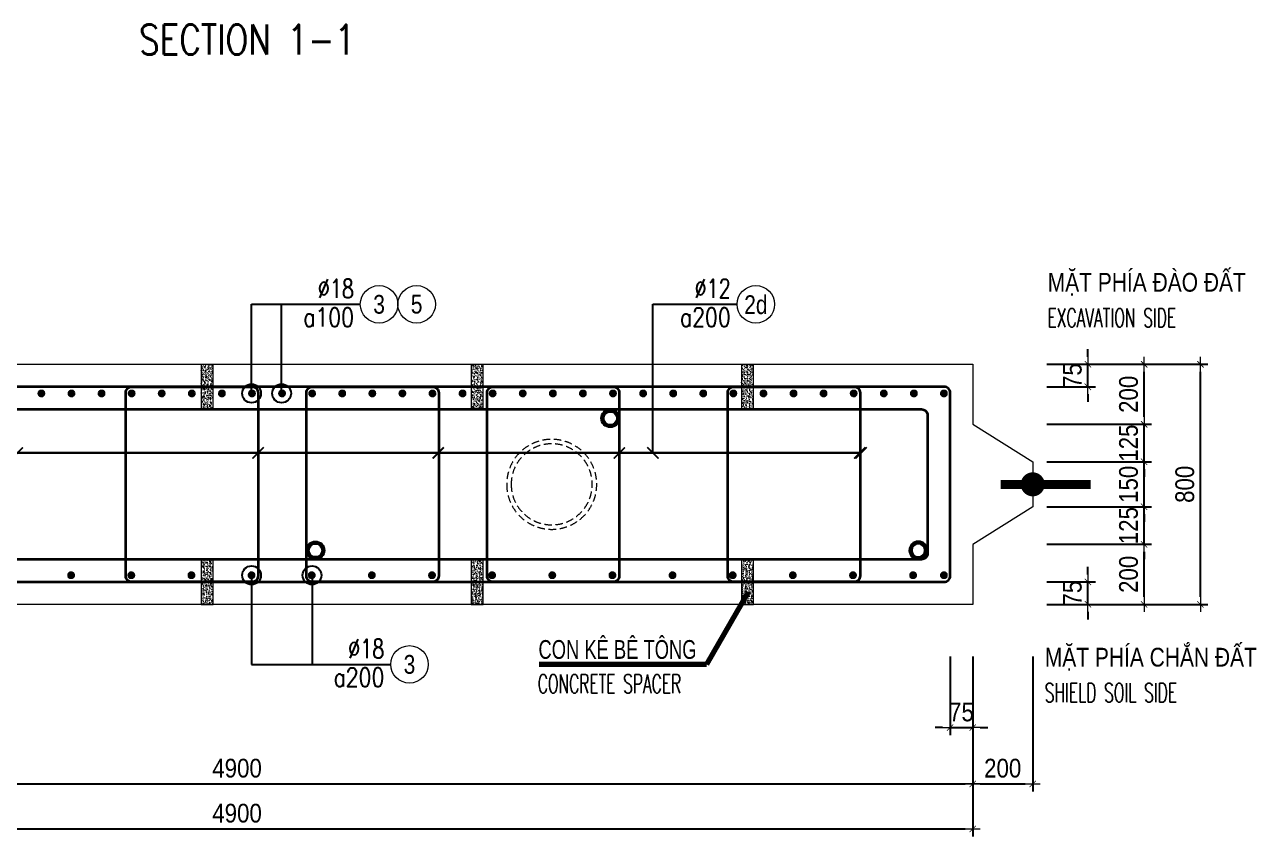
# Model space of a CAD drawing. Header units: millimetres. Extents: x -642477 to 1168880, y -27982 to 330379.
# Drawn here: x 1088852 to 1101158, y 84914 to 93030 of the extents above; entities that cross this region are included whole.
import ezdxf
from ezdxf.enums import TextEntityAlignment as Align

# ---------------------------------------------------------------- set-up
doc = ezdxf.new("R2010")
doc.units = ezdxf.units.MM
doc.linetypes.add('HIDDEN', pattern=[0.375, 0.25, -0.125])
doc.layers.get('0').update_dxf_attribs({"lineweight": 20})
doc.layers.get('Defpoints').update_dxf_attribs({"color": 151, "lineweight": 9})
for name, color, linetype, lineweight in [('NDC_S_BREAK-LINE', 1, 'Continuous', 15), ('NDC_S_DIAPHGRAM WALL', 3, 'Continuous', 20), ('NDC_S_DIM', 1, 'Continuous', 15), ('NDC_S_ENG TITLE', 3, 'Continuous', 20), ('NDC_S_HATCH MATERIAL', 8, 'Continuous', 13), ('NDC_S_LEADER', 1, 'Continuous', 15), ('NDC_S_LEVEL TEXT', 7, 'Continuous', 20), ('NDC_S_REBAR', 4, 'Continuous', 35), ('NDC_S_VN TEXT', 7, 'Continuous', 20)]:
    doc.layers.add(name, color=color, linetype=linetype, lineweight=lineweight)
doc.layers.add('NDC_S_REBAR DES.', color=2, linetype='Continuous')
doc.styles.add('ARIAL', font='arial.ttf', dxfattribs={"width": 0.8})
doc.styles.add('NDC_ARIAL', font='arial.ttf', dxfattribs={"width": 0.85})
doc.styles.add('NDC_DIM', font='', dxfattribs={"width": 0.75})
doc.styles.add('NDC_EN TXT', font='romans.shx', dxfattribs={"width": 0.8})
doc.styles.get('NDC_DIM').set_extended_font_data('Dotum')
doc.dimstyles.new('A1-NDC-1-25 (x3)', dxfattribs={"dimscale": 75, "dimtxt": 2.5, "dimasz": 1, "dimexe": 1, "dimexo": 0, "dimgap": 0.8, "dimtad": 1, "dimdec": 0, "dimlfac": 0.333333, "dimdsep": 46, "dimtxsty": 'NDC_ARIAL', "dimblk": 'DIMMARK', "dimcen": 49999.938995, "dimdle": 1.5, "dimclrd": 1, "dimclre": 1, "dimclrt": 3, "dimadec": 0, "dimazin": 0, "dimtfac": 1, "dimtdec": 0, "dimtix": 1, "dimtmove": 2, "dimatfit": 3, "dimfxl": 1, "dimarcsym": 0})
doc.dimstyles.new('NDC_dim_25', dxfattribs={"dimscale": 25, "dimtxt": 2.2, "dimasz": 1.5, "dimexe": 1.5, "dimexo": 2.5, "dimgap": 1, "dimtad": 1, "dimdec": 0, "dimzin": 0, "dimdsep": 46, "dimtxsty": 'NDC_DIM', "dimblk": 'DIMMARK', "dimcen": 0.09, "dimdle": 1.2, "dimclrd": 1, "dimclre": 1, "dimclrt": 3, "dimadec": 0, "dimazin": 0, "dimtfac": 1, "dimtdec": 0, "dimtix": 1, "dimtofl": 0, "dimtmove": 0, "dimatfit": 3, "dimfxl": 6, "dimfxlon": 1, "dimtolj": 1, "dimtzin": 0, "dimarcsym": 0})

# ---------------------------------------------------------------- blocks, each defined once
blk = doc.blocks.new('DIMMARK')
at = {"layer": 'NDC_S_DIM', "color": 1}
blk.add_line((-1.5, 0), (1, 0), dxfattribs=at)
at = {"layer": 'NDC_S_DIM', "color": 2, "const_width": 0.1}
blk.add_lwpolyline([(-0.424, -0.424), (0.424, 0.424)], dxfattribs=at)
blk = doc.blocks.new('Ong sieu am')
at = {"layer": 'NDC_S_HATCH MATERIAL'}
h = blk.add_hatch(dxfattribs=at)
h.set_pattern_fill('ANSI31', color=256, scale=20)
h.set_pattern_definition([(45, (0, 0), (-1.76776695, 1.76776695), [])])
h.paths.add_polyline_path([(-7119.3, 51158.9, 1), (-7179.3, 51158.9, 1)])
h.paths.add_polyline_path([(-7171.3, 51158.9, -1), (-7127.3, 51158.9, -1)], flags=16)
at = {"layer": 'NDC_S_REBAR DES.'}
for radius in [30, 22]:
    blk.add_circle((-7149.3, 51158.9), radius, dxfattribs=at)
blk = doc.blocks.new('con ke BT')
at = {"layer": 'NDC_S_HATCH MATERIAL'}
h = blk.add_hatch(dxfattribs=at)
h.set_pattern_fill('AR-CONC', color=256, scale=2)
h.set_pattern_definition([(50, (0, 0), (14.3452037, -1.2550427), [1.5, -16.5]), (355, (0, 0), (-2.7750267, 15.0438427), [1.2, -13.2]), (100.451444, (1.195, -0.105), (11.570177, 13.7888), [1.274804, -14.0228422]), (46.1842, (0, 4), (21.3448266, -3.3103856), [2.25, -24.75]), (96.635635, (1.779, 3.724), (18.693239, 19.482372), [1.912207, -21.034275]), (351.184164, (0, 4), (18.693239, 19.482372), [1.8, -19.8]), (21, (2, 3), (11.938141, -8.0523778), [1.5, -16.5]), (326, (2, 3), (4.8663066, 14.503001), [1.2, -13.2]), (71.451445, (2.995, 2.329), (16.8044475, 6.450623), [1.274804, -14.0228422]), (37.5, (0, 0), (0.2431971, 6.6578771), [0, -13.04, 0, -13.4, 0, -13.25]), (7.5, (0, 0), (5.2613907, 7.8882342), [0, -7.64, 0, -12.74, 0, -5.05]), (327.5, (-4.46, 0), (10.6764487, -0.45109743), [0, -5, 0, -15.6, 0, -20.7]), (317.5, (-6.46, 0), (11.6637234, 2.0020996), [0, -6.5, 0, -10.36, 0, -14.7])])
h.paths.add_polyline_path([(-7076.9, 51430.9), (-7116.9, 51430.9), (-7116.9, 51280.9), (-7076.9, 51280.9)])
at = {"layer": 'NDC_S_BREAK-LINE'}
blk.add_lwpolyline([(-7116.9, 51430.9), (-7116.9, 51280.9), (-7076.9, 51280.9), (-7076.9, 51430.9)], close=True, dxfattribs=at)
blk = doc.blocks.new('*U1640')
at = {"layer": 'NDC_S_LEADER', "xscale": 3, "yscale": 3, "zscale": 3}
blk.add_blockref('con ke BT', (21291, -154068), dxfattribs=at)
blk = doc.blocks.new('*U1641')
at = {"layer": 'NDC_S_DIM', "color": 0, "linetype": 'ByBlock', "lineweight": -2, "transparency": 16777216}
for p in [(0, 0), (2700, 0), (5400, 0), (8100, 0), (10800, 0)]:
    blk.add_blockref('*U1640', p, dxfattribs=at)
blk = doc.blocks.new('*U1642')
at = {"layer": 'NDC_S_LEADER', "xscale": 3, "yscale": 3, "zscale": 3}
blk.add_blockref('con ke BT', (21291, -154068), dxfattribs=at)
blk = doc.blocks.new('*U1643')
at = {"layer": 'NDC_S_DIM', "color": 0, "linetype": 'ByBlock', "lineweight": -2, "transparency": 16777216}
for p in [(0, 0), (2700, 0), (5400, 0), (8100, 0), (10800, 0)]:
    blk.add_blockref('*U1642', p, dxfattribs=at)
blk = doc.blocks.new('*U366')
blk.add_circle((2.5, 0), 2.5)
at = {"layer": 'NDC_S_VN TEXT', "color": 3, "style": 'NDC_EN TXT'}
for tag, width, p in [('DK2', 0.75, (-0.85, 0.85)), ('KC2', 0.8, (-0.85, -2.97))]:
    blk.add_attdef(tag, text='', height=2.5, dxfattribs=dict(at, width=width)).set_placement(p, align=Align.RIGHT)
at = {"layer": 'NDC_S_VN TEXT', "color": 7, "style": 'ARIAL', "width": 0.8}
blk.add_attdef('SH3', text='', height=2.5, dxfattribs=at).set_placement((2.5, 0), align=Align.MIDDLE)
blk = doc.blocks.new('kata_block_THEP')
at = {"layer": 'NDC_S_REBAR', "color": 0}
for p, q in [((-0.5, 0), (0.5, 0)), ((-0.35, 0.35), (0.35, -0.35)), ((0.35, 0.35), (-0.35, -0.35)), ((0, 0.5), (0, -0.5))]:
    blk.add_line(p, q, dxfattribs=at)
at = {"layer": 'NDC_S_REBAR', "color": 0, "const_width": 0.0833}
blk.add_lwpolyline([(-0.5, 0, 1), (0.5, 0, 1), (-0.5, 0, 1)], format="xyb", dxfattribs=at)
blk = doc.blocks.new('*U1630')
at = {"layer": 'NDC_S_REBAR', "ltscale": 80, "xscale": 72, "yscale": 72, "zscale": 72}
blk.add_blockref('kata_block_THEP', (0, 0), dxfattribs=at)
blk = doc.blocks.new('*U1631')
at = {"layer": 'NDC_S_LEVEL TEXT', "color": 0, "linetype": 'ByBlock', "lineweight": -2, "transparency": 16777216}
for p in [(5408.1, 0), (6009, 0), (6609.9, 0), (7210.8, 0), (7811.7, 0), (8412.6, 0), (9013.5, 0), (9614.4, 0), (10215.3, 0), (10816.2, 0), (11417.1, 0), (12018, 0), (12618.9, 0), (13219.8, 0), (13820.7, 0)]:
    blk.add_blockref('*U1630', p, dxfattribs=at)
blk = doc.blocks.new('*U1632')
at = {"layer": 'NDC_S_REBAR', "ltscale": 80, "xscale": 72, "yscale": 72, "zscale": 72}
blk.add_blockref('kata_block_THEP', (0, 0), dxfattribs=at)
blk = doc.blocks.new('*U1633')
at = {"layer": 'NDC_S_LEVEL TEXT', "color": 0, "linetype": 'ByBlock', "lineweight": -2, "transparency": 16777216}
for p in [(5110.2, 0), (5410.8, 0), (5711.4, 0), (6012, 0), (6312.6, 0), (6613.2, 0), (6913.8, 0), (7214.4, 0), (7515, 0), (7815.6, 0), (8116.2, 0), (8416.8, 0), (8717.4, 0), (9018, 0), (9318.6, 0), (9619.2, 0), (9919.8, 0), (10220.4, 0), (10521, 0), (10821.6, 0), (11122.2, 0), (11422.8, 0), (11723.4, 0), (12024, 0), (12324.6, 0), (12625.2, 0), (12925.8, 0), (13226.4, 0), (13527, 0), (13827.6, 0), (14128.2, 0)]:
    blk.add_blockref('*U1632', p, dxfattribs=at)
blk = doc.blocks.new('*D1676')
at = {"layer": 'Defpoints', "color": 0, "ltscale": 100, "transparency": 16777216}
for p in [(1099066, 87834), (1100037, 87834), (1099066, 87234)]:
    blk.add_point(p, dxfattribs=at)
at = {"layer": 'NDC_S_DIM', "color": 1, "lineweight": -2, "ltscale": 100, "transparency": 16777216}
for p, q in [((1099066, 87834), (1100112, 87834)), ((1100037, 87309), (1100037, 87759)), ((1099066, 87234), (1100112, 87234))]:
    blk.add_line(p, q, dxfattribs=at)
at = {"layer": 'NDC_S_DIM', "color": 1, "lineweight": -2, "ltscale": 100, "transparency": 16777216, "xscale": 75, "yscale": 75, "zscale": 75}
for p, rotation in [((1100037, 87834), 90), ((1100037, 87234), 270)]:
    blk.add_blockref('DIMMARK', p, dxfattribs=dict(at, rotation=rotation))
at = {"layer": 'NDC_S_DIM', "color": 3, "ltscale": 100, "transparency": 16777216, "insert": (1099882, 87534), "char_height": 187.5, "attachment_point": 5, "rotation": 90, "style": 'NDC_ARIAL'}
blk.add_mtext('200', dxfattribs=at)
blk = doc.blocks.new('*D1677')
at = {"layer": 'Defpoints', "color": 0, "ltscale": 100, "transparency": 16777216}
for p in [(1099066, 88209), (1100037, 88209), (1099066, 87834)]:
    blk.add_point(p, dxfattribs=at)
at = {"layer": 'NDC_S_DIM', "color": 1, "lineweight": -2, "ltscale": 100, "transparency": 16777216}
for p, q in [((1100037, 88284), (1100037, 88359)), ((1099066, 88209), (1100112, 88209)), ((1100037, 87834), (1100037, 88209)), ((1099066, 87834), (1100112, 87834)), ((1100037, 87759), (1100037, 87684))]:
    blk.add_line(p, q, dxfattribs=at)
at = {"layer": 'NDC_S_DIM', "color": 1, "lineweight": -2, "ltscale": 100, "transparency": 16777216, "xscale": 75, "yscale": 75, "zscale": 75}
for p, rotation in [((1100037, 88209), 270), ((1100037, 87834), 90)]:
    blk.add_blockref('DIMMARK', p, dxfattribs=dict(at, rotation=rotation))
at = {"layer": 'NDC_S_DIM', "color": 3, "ltscale": 100, "transparency": 16777216, "insert": (1099882, 88021), "char_height": 187.5, "attachment_point": 5, "rotation": 90, "style": 'NDC_ARIAL'}
blk.add_mtext('125', dxfattribs=at)
blk = doc.blocks.new('*D1678')
at = {"layer": 'Defpoints', "color": 0, "ltscale": 100, "transparency": 16777216}
for p in [(1099066, 88659), (1100037, 88659), (1099066, 88209)]:
    blk.add_point(p, dxfattribs=at)
at = {"layer": 'NDC_S_DIM', "color": 1, "lineweight": -2, "ltscale": 100, "transparency": 16777216}
for p, q in [((1100037, 88734), (1100037, 88809)), ((1099066, 88659), (1100112, 88659)), ((1100037, 88209), (1100037, 88659)), ((1099066, 88209), (1100112, 88209)), ((1100037, 88134), (1100037, 88059))]:
    blk.add_line(p, q, dxfattribs=at)
at = {"layer": 'NDC_S_DIM', "color": 1, "lineweight": -2, "ltscale": 100, "transparency": 16777216, "xscale": 75, "yscale": 75, "zscale": 75}
for p, rotation in [((1100037, 88659), 270), ((1100037, 88209), 90)]:
    blk.add_blockref('DIMMARK', p, dxfattribs=dict(at, rotation=rotation))
at = {"layer": 'NDC_S_DIM', "color": 3, "ltscale": 100, "transparency": 16777216, "insert": (1099882, 88434), "char_height": 187.5, "attachment_point": 5, "rotation": 90, "style": 'NDC_ARIAL'}
blk.add_mtext('150', dxfattribs=at)
blk = doc.blocks.new('*D1679')
at = {"layer": 'Defpoints', "color": 0, "ltscale": 100, "transparency": 16777216}
for p in [(1099066, 89034), (1100037, 89034), (1099066, 88659)]:
    blk.add_point(p, dxfattribs=at)
at = {"layer": 'NDC_S_DIM', "color": 1, "lineweight": -2, "ltscale": 100, "transparency": 16777216}
for p, q in [((1100037, 89109), (1100037, 89184)), ((1099066, 89034), (1100112, 89034)), ((1100037, 88659), (1100037, 89034)), ((1099066, 88659), (1100112, 88659)), ((1100037, 88584), (1100037, 88509))]:
    blk.add_line(p, q, dxfattribs=at)
at = {"layer": 'NDC_S_DIM', "color": 1, "lineweight": -2, "ltscale": 100, "transparency": 16777216, "xscale": 75, "yscale": 75, "zscale": 75}
for p, rotation in [((1100037, 89034), 270), ((1100037, 88659), 90)]:
    blk.add_blockref('DIMMARK', p, dxfattribs=dict(at, rotation=rotation))
at = {"layer": 'NDC_S_DIM', "color": 3, "ltscale": 100, "transparency": 16777216, "insert": (1099882, 88846), "char_height": 187.5, "attachment_point": 5, "rotation": 90, "style": 'NDC_ARIAL'}
blk.add_mtext('125', dxfattribs=at)
blk = doc.blocks.new('*D1680')
at = {"layer": 'Defpoints', "color": 0, "ltscale": 100, "transparency": 16777216}
for p in [(1099066, 89634), (1100037, 89634), (1099066, 89034)]:
    blk.add_point(p, dxfattribs=at)
at = {"layer": 'NDC_S_DIM', "color": 1, "lineweight": -2, "ltscale": 100, "transparency": 16777216}
for p, q in [((1099066, 89634), (1100112, 89634)), ((1100037, 89109), (1100037, 89559)), ((1099066, 89034), (1100112, 89034))]:
    blk.add_line(p, q, dxfattribs=at)
at = {"layer": 'NDC_S_DIM', "color": 1, "lineweight": -2, "ltscale": 100, "transparency": 16777216, "xscale": 75, "yscale": 75, "zscale": 75}
for p, rotation in [((1100037, 89634), 90), ((1100037, 89034), 270)]:
    blk.add_blockref('DIMMARK', p, dxfattribs=dict(at, rotation=rotation))
at = {"layer": 'NDC_S_DIM', "color": 3, "ltscale": 100, "transparency": 16777216, "insert": (1099882, 89334), "char_height": 187.5, "attachment_point": 5, "rotation": 90, "style": 'NDC_ARIAL'}
blk.add_mtext('200', dxfattribs=at)
blk = doc.blocks.new('*D1681')
at = {"layer": 'Defpoints', "color": 0, "ltscale": 100, "transparency": 16777216}
for p in [(1099066, 89634), (1100600, 89634), (1099066, 87234)]:
    blk.add_point(p, dxfattribs=at)
at = {"layer": 'NDC_S_DIM', "color": 1, "lineweight": -2, "ltscale": 100, "transparency": 16777216}
for p, q in [((1099066, 89634), (1100675, 89634)), ((1100600, 87309), (1100600, 89559)), ((1099066, 87234), (1100675, 87234))]:
    blk.add_line(p, q, dxfattribs=at)
at = {"layer": 'NDC_S_DIM', "color": 1, "lineweight": -2, "ltscale": 100, "transparency": 16777216, "xscale": 75, "yscale": 75, "zscale": 75}
for p, rotation in [((1100600, 89634), 90), ((1100600, 87234), 270)]:
    blk.add_blockref('DIMMARK', p, dxfattribs=dict(at, rotation=rotation))
at = {"layer": 'NDC_S_DIM', "color": 3, "ltscale": 100, "transparency": 16777216, "insert": (1100444, 88434), "char_height": 187.5, "attachment_point": 5, "rotation": 90, "style": 'NDC_ARIAL'}
blk.add_mtext('800', dxfattribs=at)
blk = doc.blocks.new('*D1682')
at = {"layer": 'Defpoints', "color": 0, "ltscale": 100, "transparency": 16777216}
for p in [(1099066, 87459), (1099475, 87459), (1099066, 87234)]:
    blk.add_point(p, dxfattribs=at)
at = {"layer": 'NDC_S_DIM', "color": 1, "lineweight": -2, "ltscale": 100, "transparency": 16777216}
for p, q in [((1099475, 87534), (1099475, 87609)), ((1099066, 87459), (1099550, 87459)), ((1099475, 87234), (1099475, 87459)), ((1099066, 87234), (1099550, 87234)), ((1099475, 87159), (1099475, 87084))]:
    blk.add_line(p, q, dxfattribs=at)
at = {"layer": 'NDC_S_DIM', "color": 1, "lineweight": -2, "ltscale": 100, "transparency": 16777216, "xscale": 75, "yscale": 75, "zscale": 75}
for p, rotation in [((1099475, 87459), 270), ((1099475, 87234), 90)]:
    blk.add_blockref('DIMMARK', p, dxfattribs=dict(at, rotation=rotation))
at = {"layer": 'NDC_S_DIM', "color": 3, "ltscale": 100, "transparency": 16777216, "insert": (1099320, 87346), "char_height": 187.5, "attachment_point": 5, "rotation": 90, "style": 'NDC_ARIAL'}
blk.add_mtext('75', dxfattribs=at)
blk = doc.blocks.new('*D1683')
at = {"layer": 'Defpoints', "color": 0, "ltscale": 100, "transparency": 16777216}
for p in [(1099066, 89634), (1099475, 89634), (1099066, 89409)]:
    blk.add_point(p, dxfattribs=at)
at = {"layer": 'NDC_S_DIM', "color": 1, "lineweight": -2, "ltscale": 100, "transparency": 16777216}
for p, q in [((1099475, 89709), (1099475, 89784)), ((1099066, 89634), (1099550, 89634)), ((1099475, 89409), (1099475, 89634)), ((1099066, 89409), (1099550, 89409)), ((1099475, 89334), (1099475, 89259))]:
    blk.add_line(p, q, dxfattribs=at)
at = {"layer": 'NDC_S_DIM', "color": 1, "lineweight": -2, "ltscale": 100, "transparency": 16777216, "xscale": 75, "yscale": 75, "zscale": 75}
for p, rotation in [((1099475, 89634), 270), ((1099475, 89409), 90)]:
    blk.add_blockref('DIMMARK', p, dxfattribs=dict(at, rotation=rotation))
at = {"layer": 'NDC_S_DIM', "color": 3, "ltscale": 100, "transparency": 16777216, "insert": (1099320, 89521), "char_height": 187.5, "attachment_point": 5, "rotation": 90, "style": 'NDC_ARIAL'}
blk.add_mtext('75', dxfattribs=at)
blk = doc.blocks.new('*D1685')
at = {"layer": 'Defpoints', "color": 0, "ltscale": 100, "transparency": 16777216}
for p in [(1098099, 86714), (1098324, 86714), (1098324, 86002)]:
    blk.add_point(p, dxfattribs=at)
at = {"layer": 'NDC_S_DIM', "color": 1, "lineweight": -2, "ltscale": 100, "transparency": 16777216}
for p, q in [((1098099, 86714), (1098099, 85927)), ((1098324, 86714), (1098324, 85927)), ((1098024, 86002), (1097949, 86002)), ((1098099, 86002), (1098324, 86002)), ((1098399, 86002), (1098474, 86002))]:
    blk.add_line(p, q, dxfattribs=at)
at = {"layer": 'NDC_S_DIM', "color": 1, "lineweight": -2, "ltscale": 100, "transparency": 16777216, "xscale": 75, "yscale": 75, "zscale": 75}
blk.add_blockref('DIMMARK', (1098099, 86002), dxfattribs=at)
at = {"layer": 'NDC_S_DIM', "color": 1, "lineweight": -2, "ltscale": 100, "transparency": 16777216, "xscale": 75, "yscale": 75, "zscale": 75, "rotation": 180}
blk.add_blockref('DIMMARK', (1098324, 86002), dxfattribs=at)
at = {"layer": 'NDC_S_DIM', "color": 3, "ltscale": 100, "transparency": 16777216, "insert": (1098212, 86157), "char_height": 187.5, "attachment_point": 5, "style": 'NDC_ARIAL'}
blk.add_mtext('75', dxfattribs=at)
blk = doc.blocks.new('*D1687')
at = {"layer": 'Defpoints', "color": 0, "ltscale": 100, "transparency": 16777216}
for p in [(1083624, 86714), (1098324, 86714), (1098324, 85439)]:
    blk.add_point(p, dxfattribs=at)
at = {"layer": 'NDC_S_DIM', "color": 1, "lineweight": -2, "ltscale": 100, "transparency": 16777216}
for p, q in [((1083624, 86714), (1083624, 85364)), ((1098324, 86714), (1098324, 85364)), ((1083699, 85439), (1098249, 85439))]:
    blk.add_line(p, q, dxfattribs=at)
at = {"layer": 'NDC_S_DIM', "color": 1, "lineweight": -2, "ltscale": 100, "transparency": 16777216, "xscale": 75, "yscale": 75, "zscale": 75, "rotation": 180}
blk.add_blockref('DIMMARK', (1083624, 85439), dxfattribs=at)
at = {"layer": 'NDC_S_DIM', "color": 1, "lineweight": -2, "ltscale": 100, "transparency": 16777216, "xscale": 75, "yscale": 75, "zscale": 75}
blk.add_blockref('DIMMARK', (1098324, 85439), dxfattribs=at)
at = {"layer": 'NDC_S_DIM', "color": 3, "ltscale": 100, "transparency": 16777216, "insert": (1090974, 85595), "char_height": 187.5, "attachment_point": 5, "style": 'NDC_ARIAL'}
blk.add_mtext('4900', dxfattribs=at)
blk = doc.blocks.new('*D1688')
at = {"layer": 'Defpoints', "color": 0, "ltscale": 100, "transparency": 16777216}
for p in [(1098324, 86714), (1098924, 86714), (1098924, 85439)]:
    blk.add_point(p, dxfattribs=at)
at = {"layer": 'NDC_S_DIM', "color": 1, "lineweight": -2, "ltscale": 100, "transparency": 16777216}
for p, q in [((1098324, 86714), (1098324, 85364)), ((1098924, 86714), (1098924, 85364)), ((1098399, 85439), (1098849, 85439))]:
    blk.add_line(p, q, dxfattribs=at)
at = {"layer": 'NDC_S_DIM', "color": 1, "lineweight": -2, "ltscale": 100, "transparency": 16777216, "xscale": 75, "yscale": 75, "zscale": 75, "rotation": 180}
blk.add_blockref('DIMMARK', (1098324, 85439), dxfattribs=at)
at = {"layer": 'NDC_S_DIM', "color": 1, "lineweight": -2, "ltscale": 100, "transparency": 16777216, "xscale": 75, "yscale": 75, "zscale": 75}
blk.add_blockref('DIMMARK', (1098924, 85439), dxfattribs=at)
at = {"layer": 'NDC_S_DIM', "color": 3, "ltscale": 100, "transparency": 16777216, "insert": (1098624, 85595), "char_height": 187.5, "attachment_point": 5, "style": 'NDC_ARIAL'}
blk.add_mtext('200', dxfattribs=at)
blk = doc.blocks.new('*D1689')
at = {"layer": 'Defpoints', "color": 0, "ltscale": 100, "transparency": 16777216}
for p in [(1083624, 86714), (1098324, 86714), (1098324, 84989)]:
    blk.add_point(p, dxfattribs=at)
at = {"layer": 'NDC_S_DIM', "color": 1, "lineweight": -2, "ltscale": 100, "transparency": 16777216}
for p, q in [((1083624, 86714), (1083624, 84914)), ((1098324, 86714), (1098324, 84914)), ((1083699, 84989), (1098249, 84989))]:
    blk.add_line(p, q, dxfattribs=at)
at = {"layer": 'NDC_S_DIM', "color": 1, "lineweight": -2, "ltscale": 100, "transparency": 16777216, "xscale": 75, "yscale": 75, "zscale": 75, "rotation": 180}
blk.add_blockref('DIMMARK', (1083624, 84989), dxfattribs=at)
at = {"layer": 'NDC_S_DIM', "color": 1, "lineweight": -2, "ltscale": 100, "transparency": 16777216, "xscale": 75, "yscale": 75, "zscale": 75}
blk.add_blockref('DIMMARK', (1098324, 84989), dxfattribs=at)
at = {"layer": 'NDC_S_DIM', "color": 3, "ltscale": 100, "transparency": 16777216, "insert": (1090974, 85145), "char_height": 187.5, "attachment_point": 5, "style": 'NDC_ARIAL'}
blk.add_mtext('4900', dxfattribs=at)
blk = doc.blocks.new('ong do BT')
at = {"layer": 'NDC_S_HATCH MATERIAL', "linetype": 'HIDDEN', "ltscale": 100}
for radius in [150, 135]:
    blk.add_circle((-6323.7, 51237.8), radius, dxfattribs=at)

msp = doc.modelspace()

# ---------------------------------------------------------------- linework, layer by layer
at = {"layer": 'NDC_S_DIAPHGRAM WALL', "ltscale": 0.01}
for p, q in [((1098324, 89633.8), (1098324, 89033.8)), ((1098324, 89033.8), (1098924, 88658.8)), ((1098924, 88658.8), (1098924, 88208.8)), ((1098924, 88208.8), (1098324, 87833.8)), ((1098324, 87833.8), (1098324, 87233.8)), ((1098324, 87233.8), (1083624, 87233.8))]:
    msp.add_line(p, q, dxfattribs=at)
msp.add_lwpolyline([(1083624, 89633.8), (1098324, 89633.8)], dxfattribs=at)
at = {"layer": 'NDC_S_DIAPHGRAM WALL', "ltscale": 50, "const_width": 120}
msp.add_lwpolyline([(1098864, 88433.8, 1), (1098984, 88433.8, 1)], format="xyb", close=True, dxfattribs=at)
at = {"layer": 'NDC_S_DIAPHGRAM WALL', "ltscale": 50, "const_width": 90}
msp.add_lwpolyline([(1098602, 88433.8), (1099502, 88433.8)], dxfattribs=at)
at = {"layer": 'NDC_S_DIM'}
msp.add_circle((1092768.2, 90233.8), 187.5, dxfattribs=at)
at = {"layer": 'NDC_S_REBAR'}
for points in [[(1083909, 89408.8, 0.4142136), (1083849, 89348.8), (1083849, 87518.8, 0.4142136), (1083909, 87458.8), (1083909, 87458.8), (1098039, 87458.8, 0.4142136), (1098099, 87518.8), (1098099, 89348.8, 0.4142136), (1098039, 89408.8)], [(1089922.9, 89408.8), (1091124.2, 89408.8, -0.4142136), (1091184.2, 89348.8), (1091184.2, 87518.8, -0.4142136), (1091124.2, 87458.8), (1089922.9, 87458.8, -0.4142136), (1089862.9, 87518.8), (1089862.9, 89348.8, -0.4142136)], [(1091727.4, 89408.8), (1092928.7, 89408.8, -0.4142136), (1092988.7, 89348.8), (1092988.7, 87518.8, -0.4142136), (1092928.7, 87458.8), (1091727.4, 87458.8, -0.4142136), (1091667.4, 87518.8), (1091667.4, 89348.8, -0.4142136)], [(1093531.9, 89408.8), (1094733.2, 89408.8, -0.4142136), (1094793.2, 89348.8), (1094793.2, 87518.8, -0.4142136), (1094733.2, 87458.8), (1093531.9, 87458.8, -0.4142136), (1093471.9, 87518.8), (1093471.9, 89348.8, -0.4142136)], [(1095937.9, 89408.8), (1097139.2, 89408.8, -0.4142136), (1097199.2, 89348.8), (1097199.2, 87518.8, -0.4142136), (1097139.2, 87458.8), (1095937.9, 87458.8, -0.4142136), (1095877.9, 87518.8), (1095877.9, 89348.8, -0.4142136)], [(1084134, 89183.8), (1097814, 89183.8, -0.4142136), (1097874, 89123.8), (1097874, 87743.8, -0.4142136), (1097814, 87683.8), (1084134, 87683.8, -0.4142136), (1084074, 87743.8), (1084074, 89123.8, -0.4142136)]]:
    msp.add_lwpolyline(points, format="xyb", close=True, dxfattribs=at)

# ---------------------------------------------------------------- block references
at = {"layer": 'NDC_S_DIM', "ltscale": 80, "xscale": 75, "yscale": 75, "zscale": 75}
for p, values in [((1092205.7, 90233.8), {'SH3': '3', 'DK2': '%%C18', 'KC2': 'a100'}), ((1095970.3, 90233.8), {'SH3': '2d', 'DK2': '%%c12', 'KC2': 'a200'}), ((1092509.3, 86633.7), {'SH3': '3', 'DK2': '%%C18', 'KC2': 'a200'})]:
    msp.add_blockref('*U366', p, dxfattribs=at).add_auto_attribs(values)
at = {"layer": 'NDC_S_DIM'}
for name, p in [('*U1641', (1085274, 89408.8)), ('*U1643', (1085274, 87458.8))]:
    msp.add_blockref(name, p, dxfattribs=at)
at = {"layer": 'NDC_S_LEADER', "yscale": 3, "zscale": 3}
for name, p, xscale in [('Ong sieu am', (1116151.1, -64382.8), 3), ('ong do BT', (1075146.8, -65279.7), -3), ('Ong sieu am', (1113205.3, -65702.8), 3)]:
    msp.add_blockref(name, p, dxfattribs=dict(at, xscale=xscale))
at = {"layer": 'NDC_S_LEADER', "xscale": -3, "yscale": 3, "zscale": 3, "rotation": 180}
msp.add_blockref('Ong sieu am', (1119228.7, 241250.3), dxfattribs=at)
at = {"layer": 'NDC_S_LEVEL TEXT', "extrusion": (0, 0, -1), "xscale": -1, "zscale": -1}
msp.add_blockref('*U1633', (-1083908.5, 89342.8), dxfattribs=at)
at = {"layer": 'NDC_S_LEVEL TEXT', "xscale": -1, "rotation": 180}
msp.add_blockref('*U1631', (1083908.5, 87524.8), dxfattribs=at)
at = {"layer": 'NDC_S_REBAR', "ltscale": 80, "xscale": 72, "yscale": 72, "zscale": 72}
msp.add_blockref('kata_block_THEP', (1098036.7, 87524.8), dxfattribs=at)

# ---------------------------------------------------------------- texts
at = {"layer": 'NDC_S_ENG TITLE', "style": 'NDC_EN TXT', "width": 0.8}
msp.add_text('SECTION 1-1', height=300, dxfattribs=at).set_placement((1091075.3, 92880), align=Align.MIDDLE)
at = {"layer": 'NDC_S_ENG TITLE', "style": 'NDC_EN TXT', "width": 0.6}
for s, p in [('EXCAVATION SIDE', (1099073.7, 90099.4)), ('CONCRETE SPACER', (1093978.9, 86440.1)), ('SHIELD SOIL SIDE', (1099044.6, 86350.9))]:
    msp.add_text(s, height=187.5, dxfattribs=at).set_placement(p, align=Align.MIDDLE_LEFT)
at = {"layer": 'NDC_S_LEVEL TEXT', "style": 'NDC_ARIAL'}
for s, width, p in [('MẶT PHÍA ĐÀO ĐẤT', 0.8, (1099073.7, 90454.1)), ('CON KÊ BÊ TÔNG', 0.7, (1093985.7, 86782.9)), ('MẶT PHÍA CHẮN ĐẤT', 0.8, (1099044.6, 86705.6))]:
    msp.add_text(s, height=187.5, dxfattribs=dict(at, width=width)).set_placement(p, align=Align.MIDDLE_LEFT)
at = {"layer": 'NDC_S_VN TEXT', "color": 7, "style": 'ARIAL', "width": 0.8}
msp.add_text('5', height=187.5, dxfattribs=at).set_placement((1092768.2, 90233.8), align=Align.MIDDLE)

# ---------------------------------------------------------------- dimensions: what is measured, and where the dimension line sits
at = {"layer": 'NDC_S_DIM', "ltscale": 100}
for base, p1, p2, picture, middle in [((1099474.9, 89633.8), (1099066, 89408.8), (1099066, 89633.8), '*D1683', (1099319.6, 89521.3)), ((1100037.4, 89633.8), (1099066, 89033.8), (1099066, 89633.8), '*D1680', (1099881.7, 89333.8)), ((1100599.9, 89633.8), (1099066, 87233.8), (1099066, 89633.8), '*D1681', (1100444.2, 88433.8)), ((1100037.4, 89033.8), (1099066, 88658.8), (1099066, 89033.8), '*D1679', (1099881.7, 88846.3)), ((1100037.4, 88658.8), (1099066, 88208.8), (1099066, 88658.8), '*D1678', (1099881.7, 88433.8)), ((1100037.4, 88208.8), (1099066, 87833.8), (1099066, 88208.8), '*D1677', (1099881.7, 88021.3)), ((1100037.4, 87833.8), (1099066, 87233.8), (1099066, 87833.8), '*D1676', (1099881.7, 87533.8)), ((1099474.9, 87458.8), (1099066, 87233.8), (1099066, 87458.8), '*D1682', (1099319.6, 87346.3))]:
    dim = msp.add_linear_dim(base=base, p1=p1, p2=p2, angle=90, dimstyle='A1-NDC-1-25 (x3)', dxfattribs=at)
    dim.commit()
    dim.dimension.update_dxf_attribs({"geometry": picture, "text_midpoint": middle})
for base, p1, p2, picture, middle in [((1098324, 85439.1), (1083624, 86713.8), (1098324, 86713.8), '*D1687', (1090974, 85594.8)), ((1098324, 84989.1), (1083624, 86713.8), (1098324, 86713.8), '*D1689', (1090974, 85144.8)), ((1098324, 86001.6), (1098099, 86713.8), (1098324, 86713.8), '*D1685', (1098211.5, 86156.9)), ((1098924, 85439.1), (1098324, 86713.8), (1098924, 86713.8), '*D1688', (1098624, 85594.8))]:
    dim = msp.add_linear_dim(base=base, p1=p1, p2=p2, dimstyle='A1-NDC-1-25 (x3)', dxfattribs=at)
    dim.commit()
    dim.dimension.update_dxf_attribs({"geometry": picture, "text_midpoint": middle})

# ---------------------------------------------------------------- leaders
at = {"layer": 'NDC_S_LEADER'}
for points, override in [([(1091119, 89342.8), (1091119, 90233.8), (1092205.7, 90233.8)], {"dimasz": 7.5, "dimldrblk": 'DotBlank'}), ([(1091419.3, 89342.8), (1091419.3, 90233.8), (1092205.7, 90233.8)], {"dimasz": 7.5, "dimldrblk": 'DotBlank'}), ([(1095128.6, 88748), (1095128.6, 90233.8), (1095970.3, 90233.8)], {"dimasz": 4.5, "dimldrblk": 'ArchTick'}), ([(1086372.2, 88748), (1097199.2, 88748)], {"dimasz": 4.5, "dimldrblk": 'ArchTick'}), ([(1097208.1, 88748), (1086375.6, 88748)], {"dimasz": 4.5, "dimldrblk": 'ArchTick'}), ([(1088778.2, 88748), (1097199.2, 88748)], {"dimasz": 4.5, "dimldrblk": 'ArchTick'}), ([(1091184.2, 88748), (1097199.2, 88748)], {"dimasz": 4.5, "dimldrblk": 'ArchTick'}), ([(1092984.3, 88748), (1097199.2, 88748)], {"dimasz": 4.5, "dimldrblk": 'ArchTick'}), ([(1094793.2, 88748), (1097199.2, 88748)], {"dimasz": 4.5, "dimldrblk": 'ArchTick'}), ([(1097194.8, 88748), (1097199.2, 88748)], {"dimasz": 4.5, "dimldrblk": 'ArchTick'}), ([(1091119.3, 87524.8), (1091119.3, 86633.7), (1092509.3, 86633.7)], {"dimasz": 7.5, "dimldrblk": 'DotBlank'}), ([(1091722.9, 87524.8), (1091722.9, 86633.7), (1092509.3, 86633.7)], {"dimasz": 7.5, "dimldrblk": 'DotBlank'}), ([(1096079.2, 87354.6), (1095663.3, 86633.7), (1093991.2, 86633.7)], {"dimasz": 4.5, "dimlwd": 65533})]:
    msp.add_leader(points, dimstyle='NDC_dim_25', override=override, dxfattribs=at)

doc.saveas('drawing.dxf')
